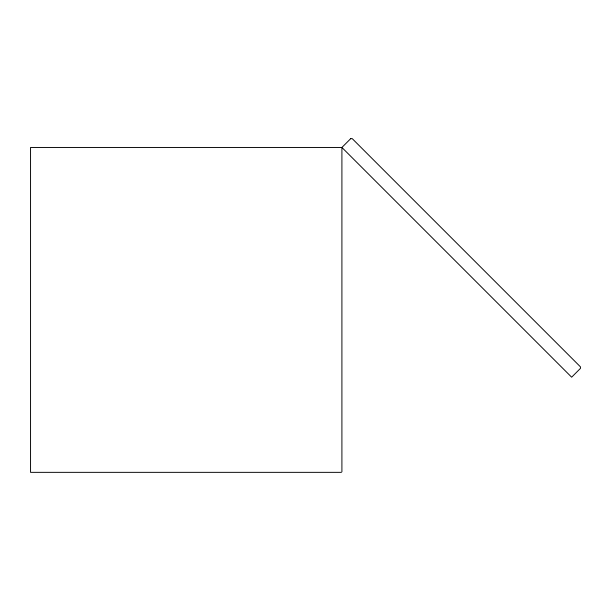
<?xml version="1.0" encoding="UTF-8"?>
<svg xmlns="http://www.w3.org/2000/svg" width="611" height="611" viewBox="0 0 611 611"><rect width="100%" height="100%" fill="white"/><g stroke="black" fill="none" stroke-linecap="round" stroke-linejoin="round"><path stroke-width="0.92" d="M341.366 147.457L30.55 147.457L30.55 472.349L341.366 472.349M341.908 147.999L341.908 471.807M350.714 138.651L341.908 147.457L571.644 377.193L580.45 368.387L580.45 366.852L352.249 138.651L350.714 138.651"/></g></svg>
